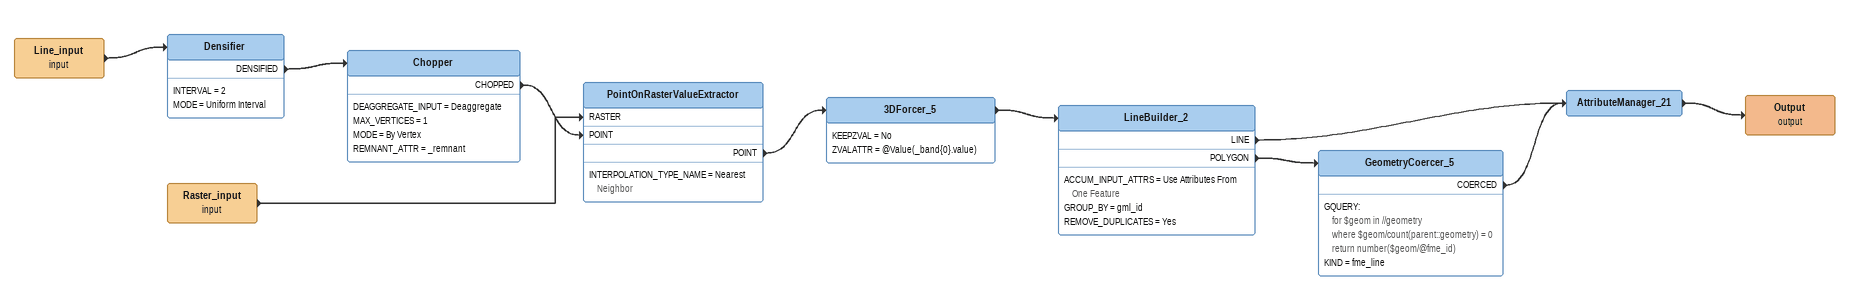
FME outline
Line_input (input)
    -> Densifier
Densifier
    INTERVAL = 2
    MODE = Uniform Interval
    DENSIFIED -> Chopper
Chopper
    DEAGGREGATE_INPUT = Deaggregate
    MAX_VERTICES = 1
    MODE = By Vertex
    REMNANT_ATTR = _remnant
    CHOPPED -> PointOnRasterValueExtractor [POINT]
Raster_input (input)
    -> PointOnRasterValueExtractor [RASTER]
PointOnRasterValueExtractor
    INTERPOLATION_TYPE_NAME = Nearest Neighbor
    POINT -> 3DForcer_5
3DForcer_5
    KEEPZVAL = No
    ZVALATTR = @Value(_band{0}.value)
    -> LineBuilder_2
LineBuilder_2
    ACCUM_INPUT_ATTRS = Use Attributes From One Feature
    GROUP_BY = gml_id
    REMOVE_DUPLICATES = Yes
    LINE -> AttributeManager_21
    POLYGON -> GeometryCoercer_5
GeometryCoercer_5
    GQUERY:
      for $geom in //geometry
      where $geom/count(parent::geometry) = 0
      return number($geom/@fme_id)
    KIND = fme_line
    COERCED -> AttributeManager_21
AttributeManager_21
    -> Output (output)
Output (output)
